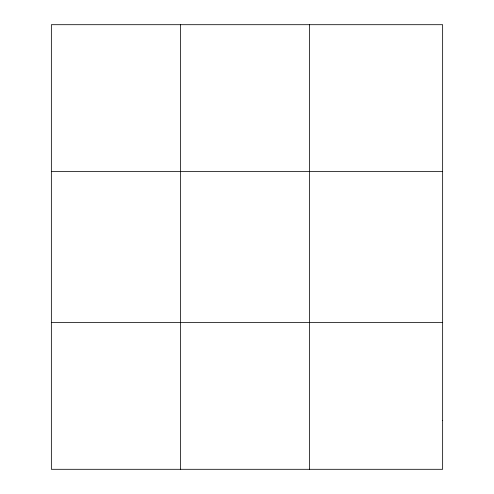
<?xml version="1.0" encoding="UTF-8"?>
<svg xmlns="http://www.w3.org/2000/svg" width="494" height="494" viewBox="0 0 494 494"><rect width="100%" height="100%" fill="white"/><g stroke="black" fill="none" stroke-linecap="round" stroke-linejoin="round"><path stroke-width="0.74" d="M180.483 469.3L180.483 24.7M309.602 469.3L309.602 24.7M51.357 171.418L442.643 171.418M51.357 322.582L442.643 322.582M442.643 420.394L442.643 469.3L51.357 469.3L51.357 24.7L442.643 24.7L442.643 420.394"/></g></svg>
